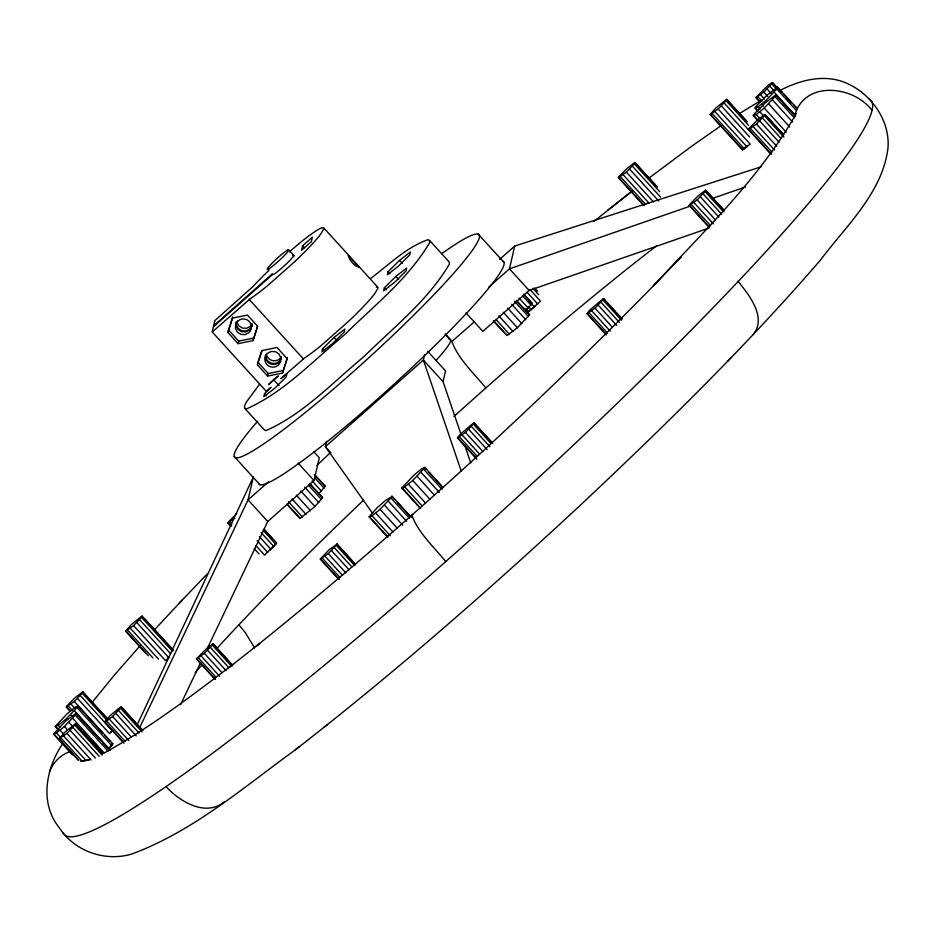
<?xml version="1.0" encoding="UTF-8"?>
<svg xmlns="http://www.w3.org/2000/svg" width="935" height="935" viewBox="0 0 935 935"><rect width="100%" height="100%" fill="white"/><g stroke="black" fill="none" stroke-linecap="round" stroke-linejoin="round"><path stroke-width="1.4" d="M236.286 321.628L236.111 325.742L237.993 329.436L241.522 331.691L245.695 331.948L249.4 330.09A8.041 7.912 13 0 0 252.064 323.884M236.45 322.049L236.321 324.796L238.215 328.489L241.733 330.733L245.905 331.002L249.622 329.132A8.041 7.912 13 0 0 251.901 325.707M322.131 227.743L323.58 227.731L377.705 287.15L377.95 288.249L374.748 293.66A55.364 5.633 -42.3 0 1 349.012 320.939L321.079 345.623A55.364 5.633 -42.3 0 1 304.413 358.105L280.757 378.687L286.858 373.965L286.168 376.969L274.656 388.329L263.834 396.697L264.535 393.693L271.01 387.3L266.358 391.414L212.233 331.983L213.437 326.759L271.98 275.019L274.668 273.733A15.124 1.543 -42.3 0 0 290.458 259.778L293.123 256.693L293.543 254.858L292.947 255.08M227.859 332.416L232.546 318.134L247.459 315.083L257.698 326.327L253.011 340.609L238.098 343.648L227.859 332.416L232.698 316.895M238.098 343.648L238.682 341.111L228.444 329.88M253.011 340.609L257.429 326.385M288.471 249.622L287.209 252.45A14.691 1.496 -42.3 0 1 270.612 267.644A14.691 1.496 -42.3 0 1 271.512 263.764A14.691 1.496 -42.3 0 1 287.793 249.914L288.471 249.622L294.303 256.026M267.62 376.069L257.382 364.825L262.069 350.543L276.982 347.504L287.22 358.736L282.534 373.018L267.62 376.069L268.205 373.533L257.966 362.289L261.8 350.613M302.566 245.8L301.514 250.358L311.32 241.697L312.372 237.128L302.566 245.8L304.506 247.927M282.534 373.018L287.384 357.497M322.575 348.802L321.885 351.805L332.696 343.437L344.209 332.077L344.898 329.073L334.087 337.442L322.575 348.802L324.457 350.87M207.558 647.967L267.737 521.485L314.031 480.578L319.302 457.764L313.669 451.593M326.607 441.308L325.357 446.696L372.656 513.409M384.332 287.816L383.642 290.82L394.465 282.452L405.977 271.092L406.667 268.088L395.844 276.456L384.332 287.816L386.213 289.873M388.048 271.723L387.359 274.726L398.181 266.346L409.694 254.986L410.383 251.982L399.561 260.362L388.048 271.723L389.93 273.78M424.63 354.681L423.38 360.068L461.376 471.485M460.885 433.945L443.061 381.679L445.551 370.903L427.739 351.35M761.195 166.816L514.729 246.045L509.458 268.859L489.005 286.94M62.668 743.757C45.979 768.173 39.293 802.908 59.162 827.58C74.204 851.154 104.942 862.035 131.578 854.076C192.809 831.531 243.123 787.702 295.273 749.87C394.208 673.013 488.608 590.464 580.366 505.192C663.815 426.827 745.826 346.593 820.649 259.848C846.222 225.721 882.36 192.739 887.934 148.408C890.459 120.077 870.286 92.425 844.41 82.28C822.858 73.923 799.472 80.352 779.767 90.531M794.89 115.028C804.708 80.153 853.398 85.669 871.852 110.143M136.767 725.724L253.327 477.06L248.055 499.874L139.595 727.816M180.595 704.628L200.663 662.459M49.52 771.585C53.307 762.2 60.997 754.229 70.85 751.389M272.354 273.78L213.659 325.812L214.863 320.576L253.105 286.461M796.328 113.486C759.208 178.76 703.704 231.214 653.261 286.063L681.428 256.599L678.027 260.164M70.183 711.231L66.303 706.977L67.121 705.656L75.197 697.557L82.724 691.877L108.39 719.728M55.247 726.425L67.449 713.51L75.443 707.07L78.388 705.972L66.198 718.898L58.204 725.338L55.247 726.425L58.122 729.581M71.668 753.996L53.494 734.033L65.684 721.107L75.992 713.323L110.12 750.337M66.303 706.977L74.297 701.484L83.192 692.064M78.318 760.178L58.94 738.895L64.573 732.479L75.349 723.795L102.955 753.774M145.953 653.448L125.606 631.102L131.239 624.673L142.015 615.99L173.501 650.234M53.494 734.033L56.439 732.947L64.445 726.495L76.635 713.58M58.94 738.895L66.923 733.402L75.817 723.982M125.606 631.102L133.588 625.608L142.482 616.177M124.004 743.278L104.615 722.007L110.248 715.579L119.353 707.877L121.503 707.082L142.821 730.492M230.711 526.008L227.801 522.817L236.695 513.385M104.615 722.007L112.609 716.502L121.503 707.082M214.805 679.079L196.397 658.859L208.482 646.728L213.273 643.935L232.663 665.217M196.397 658.859L204.379 653.366L213.273 643.935M318.508 494.112L325.251 486.293L314.943 474.968M287.29 504.771L300.123 518.399L314.908 506.501L322.622 497.7L309.497 483.29M338.704 579.303L320.296 559.083L329.19 549.663L337.173 544.17L355.592 564.378M320.296 559.083L328.279 553.59L337.173 544.17M387.3 536.83L369.126 516.868L376.84 508.067L385.699 500.248L392.268 496.415L411.412 517.429M369.126 516.868L372.072 515.781L380.077 509.341L392.268 496.415M419.979 507.95L401.805 488L413.995 475.074L422.001 468.634L424.946 467.547L443.12 487.497M401.805 488L404.75 486.901L412.756 480.461L424.946 467.547M525.447 311.226L532.19 303.408L523.764 294.139M493.294 320.857L507.062 335.513L517.371 327.729L529.561 314.815L516.436 300.404M476.838 459.143L457.449 437.872L460.242 434.296L473.858 422.76L492.745 443.167M643.596 205.279L618.397 177.615L619.215 176.294L627.292 168.195L634.807 162.515L657.574 187.164M457.449 437.872L465.431 432.367L474.337 422.947M618.397 177.615L626.38 172.122L635.274 162.702M606.371 334.94L586.993 313.657L589.786 310.093L603.402 298.557L622.289 318.964M710.168 114.479L718.162 108.974L750.139 144.095L742.624 149.775L710.168 114.479L715.801 108.051L726.588 99.367L747.404 121.901M586.993 313.657L594.976 308.164L603.87 298.744M718.162 108.974L727.056 99.554M709.536 227.719L689.188 205.373L689.995 204.052L698.083 195.953L705.598 190.273L724.485 210.679M759.723 101.833L755.854 97.579L767.939 85.447L772.263 82.479L777.581 87.972M757.899 111.125L755.036 107.981L756.158 106.169L767.226 95.054L777.534 87.271L797.31 108.53M689.188 205.373L697.171 199.88L706.065 190.459M755.854 97.579L763.837 92.086L772.731 82.654M758.063 120.837L753.283 115.578L754.393 113.778L765.473 102.663L775.781 94.879L795.556 116.139M770.767 153.971L748.479 129.498L749.297 128.177L757.373 120.077L764.9 114.397L783.775 134.792M755.036 107.981L757.981 106.882L765.987 100.442L778.177 87.528M753.283 115.578L756.228 114.491L764.234 108.051L776.424 95.125M748.479 129.498L756.473 124.004L765.368 114.573M281.271 356.551L279.764 358.853A8.123 7.994 13 0 1 266.405 354.447M280.64 359.239L279.144 361.541A8.123 7.994 13 0 1 265.692 354.377M281.178 359.04L278.922 362.5A8.123 7.994 13 0 1 265.47 355.335M237.946 320.892L235.667 324.328L235.48 328.442L237.373 332.124L240.891 334.379L245.064 334.636L248.78 332.778A8.041 7.912 13 0 0 249.376 321.57A8.041 7.912 13 0 0 238.004 320.95M92.133 702.349L114.35 675.152L140.18 645.688M259.404 384.437L245.975 402.646L244.526 406.164L244.666 408.279L264.348 429.89L266.078 430.556C303.594 414.018 332.65 382.45 363.949 356.632C393.635 327.32 428.043 300.451 449.373 264.137L449.232 262.022L429.551 240.412L427.821 239.746C405.883 247.518 388.761 264.944 370.377 278.665M155.163 629.056L182.22 600.071M531.477 308.702L526.954 312.687M747.147 145.778L744.307 148.794L712.318 113.673M727.605 361.261L730.597 358.117M752.78 334.929C767.483 318.262 749.239 294.911 738.054 281.353M178.819 603.636L207.395 573.739M656.253 282.931C530.192 411.832 396.569 533.417 256.015 646.342L259.579 643.525L227.953 668.361M80.398 695.628L112.375 730.749L109.547 733.589L77.558 698.48M525.727 308.515L528.637 311.706L540.57 301.163L529.911 289.453M273.581 379.633L268.555 384.601L278.303 375.975L273.581 379.633L279.062 385.652M316.93 465.408L330.441 452.575M746.223 146.316L742.624 149.775L710.635 114.654M294.887 261.508L266.954 286.203A55.364 5.633 -42.3 0 1 250.288 298.686L212.233 331.983M255.851 545.561L264.582 555.133L276.666 543.013L264.067 529.175M136.861 622.605L168.838 657.714L165.577 660.718L133.588 625.608M499.652 259.369L514.729 246.045M268.509 481.805L248.055 499.874L267.737 521.485M708.485 228.233L529.14 290.469L482.846 331.376L465.981 312.863M742.156 149.588L744.061 147.905M110.657 745.709L112.831 743.792L74.297 701.484M485.861 387.967C473.928 373.217 458.571 359.554 451.874 341.52L474.571 321.64M289.207 251.924L299.013 243.638M234.72 518.224L227.801 522.817M594.076 221.244L631.744 191.394M273.265 546.402L275.848 544.322L263.249 530.496M108.764 747.977L111.721 745.604L112.831 743.792L112.188 743.535M295.273 749.87L299.293 746.691M323.791 727.5L327.355 724.672M607.645 210.328L632.34 190.95M224.178 801.985C205.56 817.05 179.8 801.704 166.22 786.732M648.703 178.293L691.83 146.105L720.862 125.851M231.973 665.182C191.056 696.294 149.962 727.664 104.884 752.617M110.681 731.918L112.375 730.749M451.874 341.52L452.879 340.854M412.802 514.484L411.786 515.15C418.483 533.184 433.84 546.846 445.773 561.608M739.562 113.486L759.781 101.155M167.575 658.182L168.838 657.714M690.182 206.156L509.458 268.859L529.14 290.469M712.26 198.489L745.37 187M238.682 341.111L253.595 338.073M268.205 373.533L283.118 370.482M88.626 759.898L80.772 761.277L89.374 759.956M376.256 287.162L377.705 287.15M244.666 408.279L246.396 408.946C283.913 392.408 312.968 360.84 344.267 335.022C373.953 305.71 408.361 278.84 429.691 242.527L429.551 240.412M532.19 303.408L524.056 294.922M529.561 314.815L516.739 301.175M325.251 486.293L314.3 474.723M322.622 497.7L309.789 484.073M777.534 87.271L782.314 92.518M784.231 94.622L789.97 100.922M793.803 105.129L796.667 108.273M787.27 98.619L791.15 102.873M773.233 83.542L778.084 88.86M777.055 89.328L796.199 110.342M771.913 83.975L776.763 89.293M769.937 86.23L773.818 90.485M774.344 92.425L795.393 115.531M775.781 94.879L779.603 99.075M782.478 102.231L794.914 115.882M775.302 96.936L794.434 117.939M767.097 89.082L770.978 93.336M772.59 100.022L792.681 122.088M763.837 92.086L767.717 96.34M760.646 94.786L764.514 99.04M768.699 103.925L789.748 127.043M758.004 96.784L761.885 101.038M756.322 97.766L760.202 102.02M761.604 104.147L763.521 106.251M764.234 108.051L786.23 132.209M757.981 106.882L759.898 108.986M764.9 114.397L783.308 134.617M764.549 115.893L783.927 137.176M759.851 111.756L763.673 115.963M755.679 108.226L757.595 110.33M762.574 118.149L780.982 138.368M756.228 114.491L760.05 118.687M759.734 121.001L779.112 142.284M753.926 115.835L757.747 120.031M756.473 124.004L776.821 146.351M753.271 126.704L774.589 150.114M726.588 99.367L745.966 120.65M726.238 100.875L748.526 125.348M750.63 128.703L771.959 152.113M748.947 129.684L771.246 154.158M724.263 103.13L748.491 129.731M721.423 105.971L749.531 136.837M714.959 111.686L746.948 146.795M705.598 190.273L724.017 210.492M705.247 191.78L723.667 211.988M703.272 194.036L721.691 214.244M700.432 196.876L718.851 217.095M697.171 199.88L715.591 220.099M693.98 202.591L713.358 223.862M691.339 204.578L710.717 225.861M689.656 205.56L709.034 226.843M634.807 162.515L655.166 184.861M634.468 164.011L659.666 191.687M632.481 166.266L660.589 197.133M629.652 169.118L658.719 201.037M626.38 172.122L653.518 201.913M623.189 174.822L649.357 203.549M620.548 176.82L645.746 204.484M618.865 177.802L644.063 205.466M603.402 298.557L615.031 311.332M616.971 313.459L621.81 318.777M603.052 300.065L621.471 320.273M601.076 302.321L619.496 322.528M598.236 305.161L616.656 325.38M594.976 308.164L612.425 327.32M591.785 310.876L610.193 331.083M589.143 312.863L607.551 333.082M587.46 313.844L605.868 334.064M534.645 288.003L537.543 291.206M532.856 288.26L538.665 294.654M478.252 234.182L503.977 262.396M527.071 292.304L537.73 304.004M528.649 300.626L534.469 307.007L534.668 306.119L531.279 309.719L528.368 306.516M522.642 295.951L531.08 305.207M518.995 298.008L528.368 308.305M514.379 301.187L528.439 316.614M511.679 304.272L525.727 319.712M507.787 308.176L521.847 323.615M503.31 312.29L517.371 327.729M498.928 316.007L512.988 331.434M496.24 319.77L509.365 334.169M493.937 321.114L507.062 335.513M399.561 260.362L402.377 263.448M395.844 276.456L398.661 279.542M445.107 333.959L450.635 340.024M445.527 334.426L450.132 339.499M443.061 381.679L423.38 360.068L325.357 446.696L330.978 452.867M473.858 422.76L492.277 442.98M473.519 424.268L490.957 443.424M471.544 426.524L489.952 446.743M468.704 429.364L487.112 449.583M465.431 432.367L482.881 451.523M462.241 435.079L479.69 454.235M459.599 437.066L477.049 456.222M457.916 438.048L476.336 458.267M334.087 337.442L336.904 340.539M424.303 467.29L426.22 469.393M429.083 472.537L442.477 487.252M423.824 469.347L442.01 489.309M421.112 472.444L439.298 492.394M417.232 476.347L434.448 495.246M249.154 299.352L303.279 358.783M412.756 480.461L429.971 499.372M408.373 484.166L425.589 503.077M404.75 486.901L421.977 505.812M402.447 488.245L420.621 508.208M391.625 496.169L394.5 499.313M397.363 502.469L409.81 516.12M391.157 498.226L409.331 518.189M388.446 501.324L406.62 521.274M384.554 505.216L402.728 525.178M380.077 509.341L397.293 528.252M375.695 513.046L392.922 531.957M264.535 393.693L266.405 395.762M372.072 515.781L390.257 535.743M369.769 517.125L387.943 537.087M314.768 477.808L324.141 488.105M298.101 463.082L314.031 480.578M312.056 480.906L321.43 491.191M308.386 485.101L321.5 499.512M304.728 487.158L318.788 502.598M300.848 491.062L314.908 506.501M296.372 495.188L310.432 510.615M336.705 543.983L355.113 564.202M336.355 545.479L354.774 565.698M291.989 498.893L306.049 514.332M334.379 547.735L351.829 566.89M288.366 501.627L302.426 517.067M331.539 550.586L348.989 569.742M286.998 504L300.123 518.399M328.279 553.59L345.728 572.746M234.206 456.514L259.93 484.739M325.088 556.29L342.526 575.446M322.446 558.288L339.884 577.444M320.763 559.27L339.171 579.49M264.57 530.051L272.319 538.572M261.274 532.751L273.873 546.578L269.771 549.897L271.033 549.429L259.404 536.655M257.113 540.722L267.772 552.433M229.952 522.022L231.892 524.149M254.18 548.623L259.03 553.941M228.269 522.992L231.179 526.195M212.806 643.759L232.184 665.042M212.455 645.255L231.845 666.538M210.48 647.511L228.9 667.73M207.64 650.363L226.06 670.582M204.379 653.366L221.829 672.522M201.189 656.066L219.596 676.285M198.547 658.065L215.985 677.221M196.864 659.046L215.272 679.266M144.925 619.192L172.063 648.983M141.676 617.497L172.683 651.543M139.689 619.753L170.708 653.799M130.397 628.308L158.506 659.163M127.756 630.307L152.954 657.971M126.073 631.289L148.361 655.751M121.036 706.895L142.354 730.305M120.685 708.403L142.003 731.813M118.71 710.658L139.058 733.005M115.87 713.499L136.218 735.845M112.609 716.502L131.017 736.722M109.407 719.214L128.796 740.497M82.724 691.877L106.952 718.477M82.374 693.373L106.602 719.973M106.765 721.201L125.185 741.42M105.082 722.182L123.502 742.402M77.745 705.726L102.628 733.028M104.545 735.132L110.283 741.432M77.278 707.783L111.721 745.604L109.009 748.69L74.566 710.869M71.095 704.184L74.975 708.449M75.992 713.323L99.916 739.585M102.78 742.741L109.477 750.092M68.465 706.182L72.334 710.436M75.525 715.392L108.051 751.097M66.782 707.164L70.651 711.418M70.674 714.772L72.591 716.876M72.813 718.477L104.381 753.142M75.349 723.795L81.17 730.177M83.11 732.304L102.488 753.587M74.999 725.303L102.137 755.094M68.921 722.381L72.743 726.577M73.023 727.559L99.192 756.286M70.195 730.399L95.393 758.063M64.445 726.495L67.32 729.651M66.923 733.402L91.151 760.003M58.204 725.338L60.109 727.442M60.062 730.212L63.896 734.407M55.89 726.682L58.765 729.838M63.732 736.114L85.05 759.512M56.439 732.947L60.272 737.142M61.091 738.101L81.439 760.447M59.408 739.082L78.785 760.365M54.136 734.291L73.269 755.293M238.846 624.814L245.402 632.738L254.53 647.85M236.952 322.096L238.834 325.789L242.364 328.045L246.536 328.302L250.241 326.444A8.041 7.912 13 0 0 251.971 324.27M464.637 444.943L470.737 462.825M323.58 227.731L323.826 228.83L320.623 234.241A55.364 5.633 -42.3 0 1 294.887 261.508M299.036 243.567A55.364 5.633 -42.3 0 1 322.143 227.673M253.128 286.39A55.364 5.633 -42.3 0 1 269.163 270.11M869.48 99.239A545.385 55.539 -42.3 0 1 503.135 510.159A545.385 55.539 -42.3 0 1 63.183 832.98M195.228 672.534A460.92 46.937 -42.3 0 1 201.831 665.089M217.528 647.733A460.92 46.937 -42.3 0 1 363.657 500.073M453.872 416.507A460.92 46.937 -42.3 0 1 656.639 245.788M449.116 339.428A73.456 7.48 -42.3 0 1 436.4 360.01M441.811 253.63A165.273 16.83 -42.3 0 1 449.01 278.49A165.273 16.83 -42.3 0 1 280.068 432.204A165.273 16.83 -42.3 0 1 257.674 421.171M502.855 261.192A165.273 16.83 -42.3 0 1 392.864 385.278A165.273 16.83 -42.3 0 1 258.808 483.524M280.792 357.626L280.558 361.728L278.303 365.188A8.123 7.994 13 0 1 266.896 364.545A8.123 7.994 13 0 1 267.468 353.301L271.208 351.466L275.381 351.677L278.875 353.956L280.792 357.626M358.514 266.907L355.23 265.61L352.553 263.004L350.064 259.942L348.182 255.559L358.514 266.907"/></g></svg>
